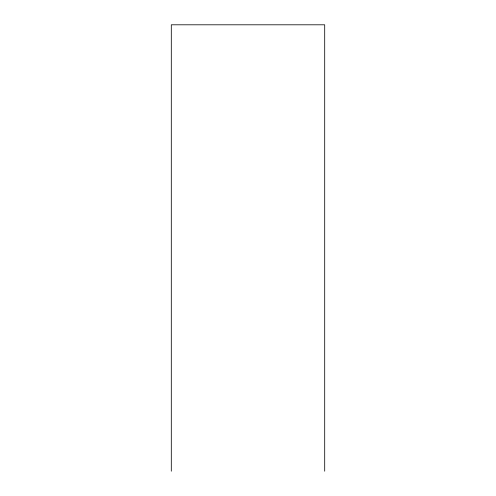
<?xml version="1.0" encoding="UTF-8"?>
<svg xmlns="http://www.w3.org/2000/svg" width="496" height="496" viewBox="0 0 496 496"><rect width="100%" height="100%" fill="white"/><g stroke="black" fill="none" stroke-linecap="round" stroke-linejoin="round"><path stroke-width="0.74" d="M324.7 471.2L324.7 24.8L171.3 24.8L171.3 471.2"/></g></svg>
